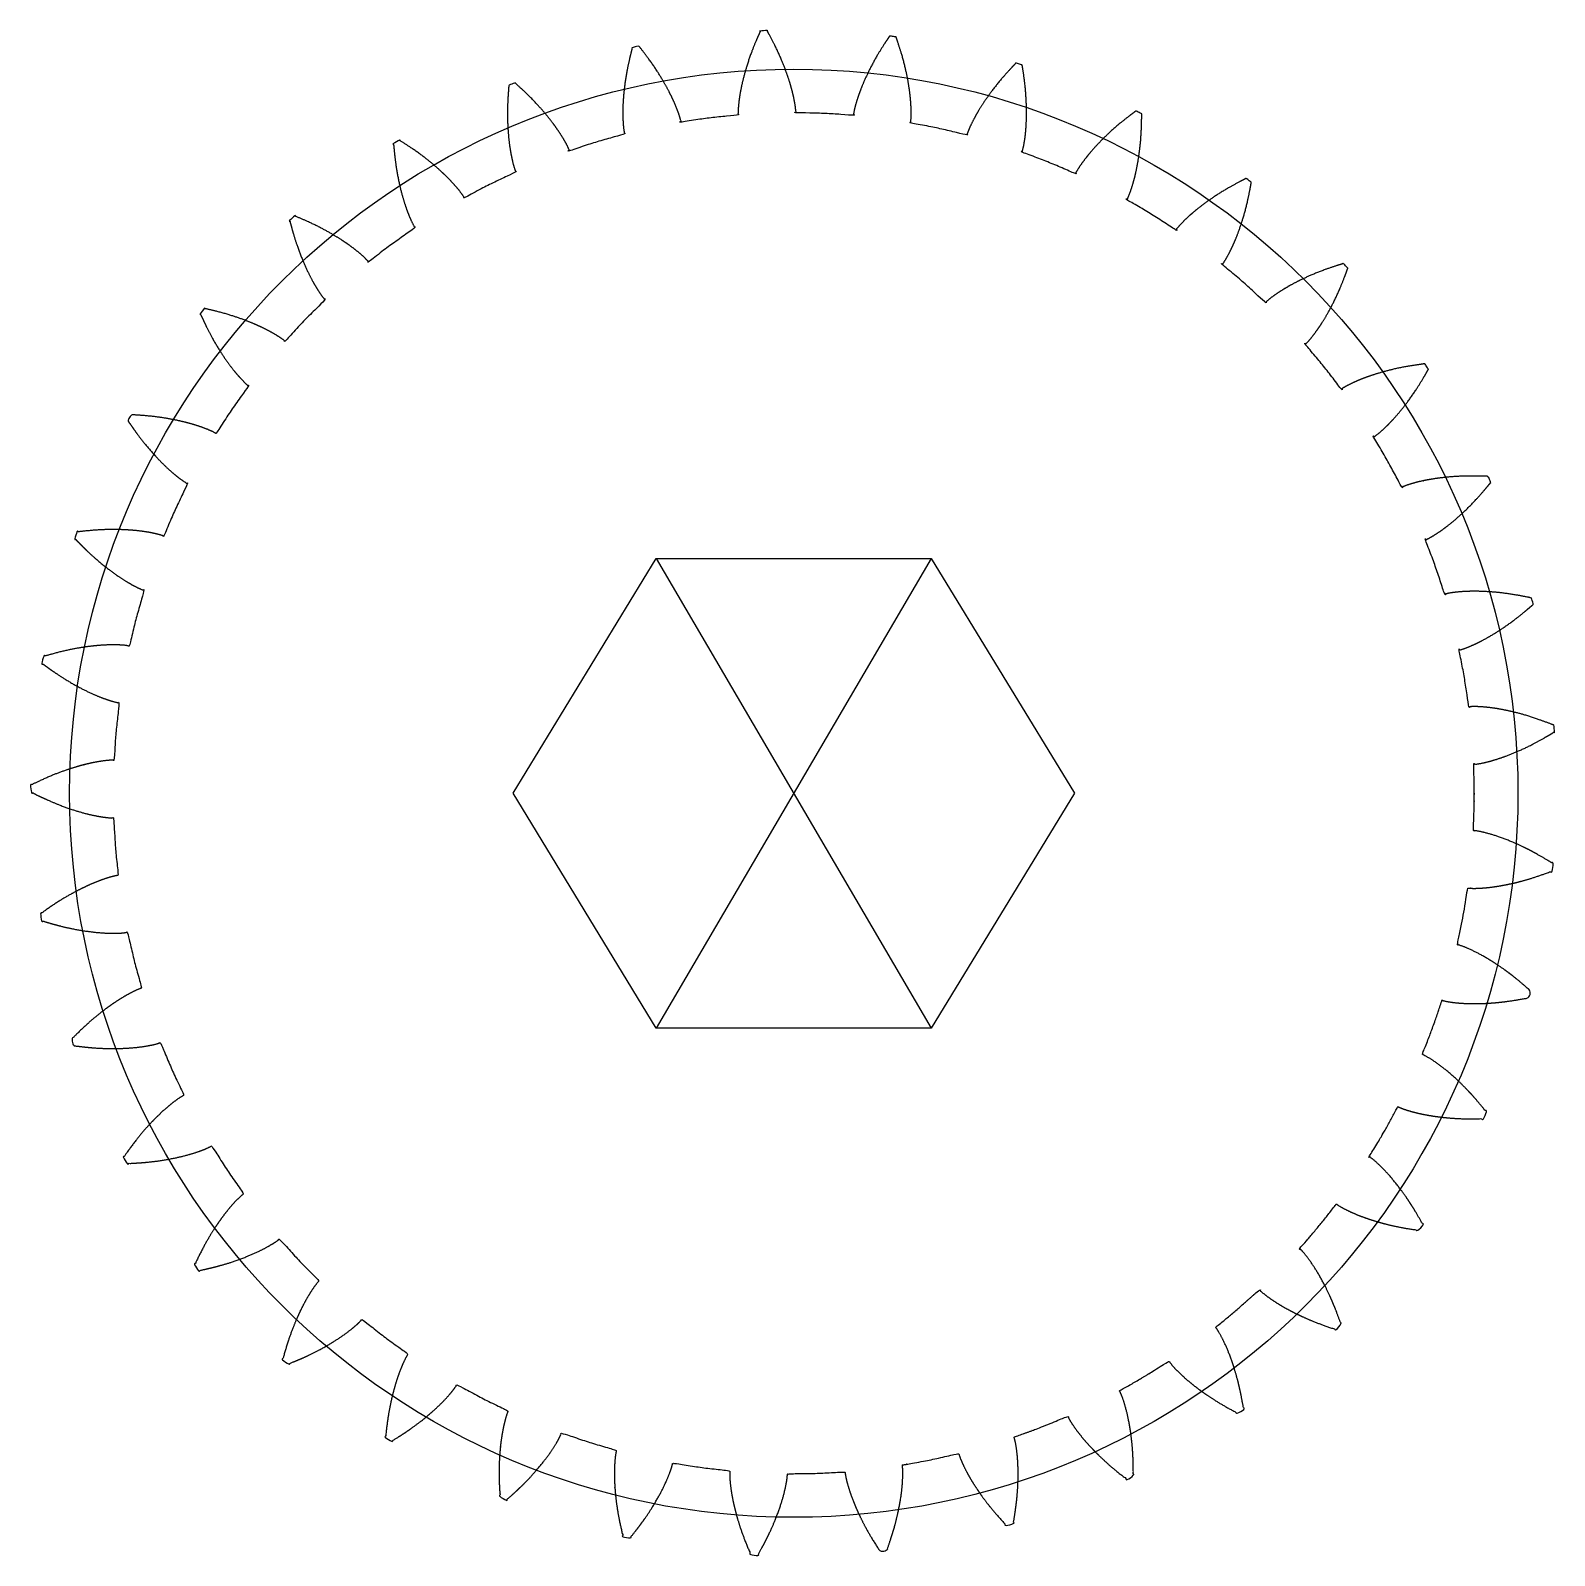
# Model space of a CAD drawing. Header units: millimetres. Extents: x 249 to 486, y 103 to 253.
# Drawn here: x 447.2 to 486.13, y 196.03 to 234.99 of the extents above; entities that cross this region are included whole.
import ezdxf

# ---------------------------------------------------------------- set-up
doc = ezdxf.new("R2010")
doc.units = ezdxf.units.MM
doc.header["$MEASUREMENT"] = 0

msp = doc.modelspace()

# ---------------------------------------------------------------- linework, layer by layer
for p, q in [((463.187, 221.503), (470.213, 209.503)), ((470.213, 221.503), (463.187, 209.503))]:
    msp.add_line(p, q)
msp.add_lwpolyline([(470.213, 209.503), (463.187, 209.503), (459.531, 215.503), (463.187, 221.503), (470.213, 221.503), (473.869, 215.503), (470.213, 209.503)])
msp.add_circle((466.7, 215.503), 18.5)
msp.add_rational_spline([(475.84, 230.29), (476.049, 230.161), (476.256, 230.027), (476.459, 229.889), (476.473, 229.907), (476.526, 229.977), (476.661, 230.123), (476.903, 230.349), (477.269, 230.634), (477.729, 230.936), (478.079, 231.12), (478.255, 231.211), (478.277, 231.194), (478.3, 231.177), (478.322, 231.161), (478.344, 231.144), (478.367, 231.127), (478.389, 231.111), (478.354, 230.917), (478.279, 230.528), (478.122, 230), (477.956, 229.568), (477.809, 229.271), (477.709, 229.099), (477.657, 229.027), (477.644, 229.01), (477.835, 228.855), (478.023, 228.696), (478.208, 228.533), (478.388, 228.374), (478.569, 228.207), (478.746, 228.037), (478.762, 228.052), (478.826, 228.112), (478.984, 228.233), (479.261, 228.415), (479.67, 228.634), (480.174, 228.855), (480.55, 228.977), (480.738, 229.037), (480.758, 229.017), (480.777, 228.996), (480.796, 228.976), (480.816, 228.956), (480.835, 228.936), (480.854, 228.915), (480.787, 228.73), (480.647, 228.36), (480.404, 227.866), (480.167, 227.468), (479.972, 227.2), (479.845, 227.047), (479.781, 226.986), (479.766, 226.97), (479.928, 226.785), (480.086, 226.597), (480.237, 226.41), (480.391, 226.218), (480.541, 226.024), (480.687, 225.826), (480.706, 225.838), (480.779, 225.887), (480.956, 225.979), (481.259, 226.112), (481.699, 226.259), (482.233, 226.391), (482.625, 226.448), (482.82, 226.475), (482.836, 226.452), (482.851, 226.429), (482.867, 226.406), (482.883, 226.382), (482.898, 226.359), (482.914, 226.336), (482.816, 226.165), (482.616, 225.824), (482.293, 225.378), (481.992, 225.025), (481.755, 224.793), (481.603, 224.665), (481.531, 224.615), (481.513, 224.602), (481.641, 224.393), (481.766, 224.18), (481.885, 223.965), (482.002, 223.756), (482.118, 223.538), (482.228, 223.319), (482.248, 223.328), (482.329, 223.363), (482.518, 223.425), (482.84, 223.504), (483.298, 223.575), (483.847, 223.615), (484.243, 223.606), (484.44, 223.599), (484.451, 223.574), (484.463, 223.548), (484.474, 223.523), (484.486, 223.497), (484.497, 223.472), (484.509, 223.446), (484.383, 223.294), (484.129, 222.992), (483.735, 222.606), (483.379, 222.309), (483.106, 222.121), (482.935, 222.02), (482.855, 221.983), (482.835, 221.974), (482.927, 221.745), (483.013, 221.515), (483.095, 221.283), (483.175, 221.057), (483.252, 220.823), (483.324, 220.588), (483.345, 220.593), (483.431, 220.615), (483.628, 220.643), (483.958, 220.667), (484.422, 220.66), (484.97, 220.607), (485.358, 220.531), (485.551, 220.491), (485.558, 220.464), (485.565, 220.437), (485.572, 220.41), (485.579, 220.383), (485.586, 220.356), (485.593, 220.329), (485.444, 220.2), (485.142, 219.945), (484.689, 219.631), (484.288, 219.399), (483.988, 219.259), (483.802, 219.188), (483.717, 219.165), (483.695, 219.16), (483.747, 218.919), (483.794, 218.677), (483.835, 218.435), (483.876, 218.198), (483.912, 217.955), (483.943, 217.711), (483.965, 217.713), (484.053, 217.719), (484.252, 217.714), (484.582, 217.683), (485.038, 217.597), (485.569, 217.452), (485.939, 217.312), (486.122, 217.24), (486.125, 217.212), (486.127, 217.184), (486.13, 217.157), (486.132, 217.129), (486.134, 217.101), (486.137, 217.073), (485.968, 216.971), (485.627, 216.771), (485.128, 216.538), (484.693, 216.377), (484.374, 216.29), (484.179, 216.251), (484.091, 216.243), (484.069, 216.241), (484.079, 215.995), (484.084, 215.749), (484.084, 215.503), (484.084, 215.431), (484.083, 215.359), (484.083, 215.287), (484.08, 215.041), (484.072, 214.795), (484.058, 214.55), (484.08, 214.547), (484.168, 214.538), (484.363, 214.497), (484.681, 214.406), (485.114, 214.239), (485.61, 214.001), (485.948, 213.796), (486.116, 213.692), (486.113, 213.664), (486.111, 213.636), (486.108, 213.608), (486.105, 213.581), (486.102, 213.553), (486.099, 213.525), (485.915, 213.456), (485.544, 213.32), (485.01, 213.182), (484.554, 213.102), (484.224, 213.074), (484.025, 213.071), (483.937, 213.079), (483.915, 213.081), (483.881, 212.838), (483.841, 212.595), (483.797, 212.353), (483.753, 212.117), (483.704, 211.876), (483.649, 211.636), (483.67, 211.63), (483.755, 211.606), (483.94, 211.533), (484.238, 211.389), (484.637, 211.152), (485.086, 210.833), (485.385, 210.574), (485.532, 210.443), (485.525, 210.416), (485.518, 210.389), (485.51, 210.362), (485.503, 210.335), (485.495, 210.308), (485.488, 210.281), (485.295, 210.244), (484.905, 210.173), (484.357, 210.127), (483.893, 210.125), (483.563, 210.153), (483.367, 210.184), (483.281, 210.207), (483.26, 210.212), (483.185, 209.978), (483.105, 209.745), (483.02, 209.514), (482.938, 209.289), (482.848, 209.06), (482.754, 208.833), (482.774, 208.823), (482.853, 208.785), (483.023, 208.682), (483.293, 208.49), (483.646, 208.189), (484.035, 207.799), (484.286, 207.493), (484.409, 207.339), (484.397, 207.314), (484.386, 207.289), (484.374, 207.263), (484.362, 207.238), (484.35, 207.213), (484.338, 207.187), (484.141, 207.183), (483.746, 207.179), (483.197, 207.226), (482.74, 207.302), (482.419, 207.386), (482.231, 207.449), (482.15, 207.486), (482.13, 207.495), (482.017, 207.277), (481.899, 207.061), (481.777, 206.847), (481.657, 206.639), (481.53, 206.428), (481.399, 206.22), (481.417, 206.208), (481.489, 206.157), (481.639, 206.026), (481.873, 205.792), (482.17, 205.435), (482.487, 204.985), (482.683, 204.642), (482.779, 204.47), (482.763, 204.446), (482.747, 204.423), (482.731, 204.4), (482.715, 204.377), (482.699, 204.354), (482.683, 204.332), (482.488, 204.361), (482.098, 204.423), (481.565, 204.562), (481.127, 204.714), (480.825, 204.851), (480.65, 204.945), (480.577, 204.995), (480.559, 205.007), (480.41, 204.811), (480.258, 204.618), (480.101, 204.429), (479.948, 204.243), (479.787, 204.057), (479.623, 203.874), (479.638, 203.859), (479.701, 203.796), (479.827, 203.642), (480.018, 203.372), (480.25, 202.97), (480.487, 202.473), (480.622, 202.102), (480.687, 201.916), (480.668, 201.896), (480.648, 201.876), (480.629, 201.856), (480.609, 201.836), (480.59, 201.816), (480.57, 201.796), (480.383, 201.858), (480.008, 201.985), (479.507, 202.212), (479.1, 202.436), (478.826, 202.621), (478.67, 202.744), (478.606, 202.805), (478.59, 202.82), (478.411, 202.652), (478.228, 202.488), (478.046, 202.331), (477.859, 202.17), (477.67, 202.014), (477.476, 201.861), (477.489, 201.843), (477.54, 201.771), (477.638, 201.598), (477.781, 201.299), (477.942, 200.865), (478.092, 200.335), (478.162, 199.945), (478.196, 199.751), (478.173, 199.735), (478.15, 199.718), (478.128, 199.702), (478.105, 199.686), (478.082, 199.669), (478.06, 199.653), (477.886, 199.745), (477.538, 199.934), (477.081, 200.242), (476.719, 200.531), (476.48, 200.76), (476.346, 200.908), (476.294, 200.979), (476.281, 200.997), (476.075, 200.861), (475.867, 200.73), (475.662, 200.606), (475.451, 200.479), (475.237, 200.357), (475.021, 200.239), (475.031, 200.219), (475.069, 200.14), (475.137, 199.953), (475.227, 199.634), (475.312, 199.178), (475.371, 198.631), (475.374, 198.235), (475.374, 198.038), (475.349, 198.026), (475.324, 198.013), (475.299, 198.001), (475.274, 197.989), (475.249, 197.976), (475.224, 197.964), (475.068, 198.084), (474.757, 198.329), (474.359, 198.71), (474.05, 199.056), (473.853, 199.322), (473.746, 199.49), (473.707, 199.569), (473.697, 199.588), (473.472, 199.489), (473.244, 199.395), (473.021, 199.308), (472.792, 199.219), (472.561, 199.134), (472.328, 199.054), (472.334, 199.033), (472.358, 198.948), (472.393, 198.752), (472.428, 198.423), (472.436, 197.959), (472.401, 197.41), (472.338, 197.019), (472.304, 196.825), (472.278, 196.817), (472.251, 196.809), (472.224, 196.801), (472.197, 196.793), (472.17, 196.785), (472.143, 196.778), (472.01, 196.923), (471.745, 197.216), (471.417, 197.659), (471.171, 198.052), (471.022, 198.347), (470.945, 198.531), (470.919, 198.615), (470.913, 198.636), (470.674, 198.577), (470.434, 198.522), (470.199, 198.474), (469.958, 198.424), (469.716, 198.38), (469.473, 198.341), (469.475, 198.319), (469.485, 198.231), (469.486, 198.032), (469.466, 197.702), (469.395, 197.243), (469.268, 196.708), (469.139, 196.333), (469.074, 196.148), (469.046, 196.144), (469.018, 196.141), (468.991, 196.138), (468.963, 196.134), (468.935, 196.131), (468.907, 196.128), (468.8, 196.293), (468.588, 196.627), (468.34, 197.119), (468.164, 197.548), (468.066, 197.864), (468.021, 198.058), (468.01, 198.146), (468.008, 198.167), (467.762, 198.149), (467.517, 198.136), (467.277, 198.128), (467.031, 198.12), (466.785, 198.117), (466.539, 198.119), (466.537, 198.097), (466.532, 198.009), (466.5, 197.812), (466.424, 197.49), (466.276, 197.05), (466.061, 196.544), (465.871, 196.197), (465.776, 196.024), (465.748, 196.026), (465.72, 196.027), (465.692, 196.029), (465.664, 196.03), (465.636, 196.032), (465.608, 196.033), (465.53, 196.214), (465.378, 196.579), (465.216, 197.105), (465.115, 197.558), (465.072, 197.886), (465.06, 198.085), (465.064, 198.173), (465.065, 198.195), (464.82, 198.218), (464.576, 198.247), (464.338, 198.279), (464.094, 198.313), (463.851, 198.351), (463.609, 198.395), (463.604, 198.374), (463.584, 198.288), (463.519, 198.1), (463.39, 197.795), (463.17, 197.386), (462.872, 196.923), (462.627, 196.613), (462.504, 196.459), (462.476, 196.465), (462.449, 196.472), (462.422, 196.478), (462.394, 196.484), (462.367, 196.49), (462.34, 196.496), (462.294, 196.688), (462.205, 197.073), (462.134, 197.619), (462.111, 198.083), (462.124, 198.413), (462.146, 198.611), (462.165, 198.697), (462.169, 198.719), (461.932, 198.783), (461.696, 198.852), (461.467, 198.925), (461.232, 198.999), (460.999, 199.078), (460.768, 199.162), (460.759, 199.141), (460.725, 199.06), (460.63, 198.885), (460.45, 198.607), (460.165, 198.241), (459.794, 197.835), (459.499, 197.57), (459.352, 197.44), (459.326, 197.451), (459.3, 197.461), (459.274, 197.472), (459.248, 197.482), (459.222, 197.493), (459.197, 197.504), (459.184, 197.701), (459.161, 198.095), (459.183, 198.646), (459.238, 199.106), (459.307, 199.43), (459.362, 199.621), (459.395, 199.703), (459.404, 199.723), (459.18, 199.827), (458.959, 199.935), (458.746, 200.045), (458.527, 200.157), (458.311, 200.274), (458.097, 200.396), (458.085, 200.378), (458.037, 200.303), (457.914, 200.147), (457.69, 199.903), (457.348, 199.591), (456.913, 199.253), (456.578, 199.042), (456.411, 198.938), (456.387, 198.953), (456.363, 198.968), (456.339, 198.983), (456.316, 198.997), (456.292, 199.012), (456.268, 199.027), (456.289, 199.223), (456.333, 199.616), (456.448, 200.155), (456.58, 200.599), (456.702, 200.907), (456.789, 201.086), (456.835, 201.161), (456.847, 201.18), (456.644, 201.32), (456.444, 201.463), (456.253, 201.608), (456.056, 201.756), (455.862, 201.908), (455.672, 202.064), (455.657, 202.047), (455.598, 201.982), (455.45, 201.849), (455.188, 201.646), (454.798, 201.396), (454.312, 201.136), (453.947, 200.985), (453.764, 200.911), (453.743, 200.929), (453.722, 200.948), (453.702, 200.967), (453.681, 200.985), (453.66, 201.004), (453.639, 201.023), (453.692, 201.212), (453.802, 201.592), (454.006, 202.104), (454.211, 202.52), (454.384, 202.802), (454.499, 202.964), (454.558, 203.031), (454.572, 203.047), (454.396, 203.219), (454.223, 203.394), (454.059, 203.569), (453.89, 203.748), (453.725, 203.93), (453.564, 204.116), (453.546, 204.102), (453.477, 204.048), (453.308, 203.942), (453.016, 203.786), (452.589, 203.605), (452.067, 203.432), (451.681, 203.344), (451.489, 203.302), (451.471, 203.323), (451.454, 203.345), (451.436, 203.367), (451.419, 203.389), (451.401, 203.411), (451.384, 203.433), (451.468, 203.611), (451.641, 203.967), (451.928, 204.437), (452.201, 204.812), (452.418, 205.062), (452.56, 205.202), (452.628, 205.257), (452.645, 205.271), (452.501, 205.47), (452.36, 205.672), (452.227, 205.872), (452.091, 206.077), (451.959, 206.284), (451.831, 206.495), (451.812, 206.484), (451.734, 206.442), (451.55, 206.366), (451.236, 206.262), (450.785, 206.156), (450.24, 206.073), (449.845, 206.051), (449.649, 206.042), (449.635, 206.066), (449.622, 206.091), (449.608, 206.115), (449.595, 206.14), (449.581, 206.165), (449.568, 206.189), (449.681, 206.35), (449.911, 206.672), (450.273, 207.087), (450.605, 207.411), (450.862, 207.62), (451.025, 207.734), (451.102, 207.777), (451.121, 207.788), (451.012, 208.009), (450.907, 208.231), (450.81, 208.451), (450.71, 208.676), (450.615, 208.903), (450.525, 209.132), (450.504, 209.125), (450.421, 209.096), (450.227, 209.053), (449.899, 209.003), (449.436, 208.974), (448.886, 208.984), (448.493, 209.029), (448.297, 209.053), (448.288, 209.08), (448.279, 209.106), (448.27, 209.133), (448.261, 209.159), (448.251, 209.186), (448.242, 209.212), (448.381, 209.352), (448.662, 209.63), (449.089, 209.978), (449.471, 210.241), (449.759, 210.404), (449.939, 210.489), (450.022, 210.519), (450.043, 210.526), (449.973, 210.762), (449.907, 210.999), (449.848, 211.232), (449.788, 211.47), (449.733, 211.71), (449.682, 211.951), (449.661, 211.948), (449.573, 211.934), (449.375, 211.923), (449.044, 211.929), (448.583, 211.979), (448.041, 212.082), (447.662, 212.193), (447.473, 212.25), (447.469, 212.277), (447.464, 212.305), (447.459, 212.332), (447.455, 212.36), (447.45, 212.388), (447.446, 212.415), (447.606, 212.53), (447.93, 212.757), (448.41, 213.027), (448.831, 213.223), (449.142, 213.334), (449.334, 213.388), (449.421, 213.403), (449.442, 213.407), (449.413, 213.651), (449.388, 213.896), (449.369, 214.135), (449.35, 214.381), (449.336, 214.626), (449.327, 214.872), (449.305, 214.872), (449.217, 214.874), (449.019, 214.897), (448.694, 214.958), (448.248, 215.085), (447.732, 215.278), (447.376, 215.451), (447.2, 215.539), (447.2, 215.567), (447.2, 215.595), (447.2, 215.623), (447.201, 215.651), (447.201, 215.679), (447.201, 215.707), (447.378, 215.793), (447.736, 215.962), (448.254, 216.148), (448.702, 216.269), (449.028, 216.327), (449.226, 216.347), (449.314, 216.348), (449.336, 216.348), (449.348, 216.593), (449.365, 216.839), (449.387, 217.078), (449.409, 217.323), (449.437, 217.567), (449.47, 217.811), (449.448, 217.815), (449.361, 217.831), (449.17, 217.888), (448.86, 218.003), (448.442, 218.203), (447.966, 218.48), (447.644, 218.711), (447.486, 218.827), (447.49, 218.855), (447.495, 218.883), (447.5, 218.91), (447.505, 218.938), (447.51, 218.965), (447.515, 218.993), (447.704, 219.047), (448.085, 219.154), (448.627, 219.25), (449.089, 219.294), (449.42, 219.296), (449.619, 219.283), (449.706, 219.268), (449.727, 219.264), (449.781, 219.504), (449.839, 219.743), (449.901, 219.975), (449.964, 220.213), (450.033, 220.449), (450.106, 220.684), (450.085, 220.692), (450.002, 220.722), (449.824, 220.81), (449.537, 220.976), (449.159, 221.244), (448.736, 221.597), (448.459, 221.879), (448.322, 222.021), (448.331, 222.047), (448.34, 222.073), (448.35, 222.1), (448.359, 222.126), (448.369, 222.152), (448.378, 222.179), (448.574, 222.2), (448.968, 222.241), (449.518, 222.244), (449.981, 222.21), (450.307, 222.156), (450.501, 222.109), (450.584, 222.08), (450.605, 222.073), (450.698, 222.301), (450.796, 222.526), (450.896, 222.745), (450.998, 222.968), (451.106, 223.19), (451.218, 223.409), (451.198, 223.42), (451.122, 223.464), (450.961, 223.58), (450.706, 223.792), (450.379, 224.121), (450.022, 224.54), (449.795, 224.864), (449.684, 225.027), (449.698, 225.051), (449.712, 225.076), (449.725, 225.1), (449.739, 225.124), (449.753, 225.149), (449.767, 225.173), (449.964, 225.162), (450.358, 225.135), (450.901, 225.045), (451.352, 224.933), (451.664, 224.825), (451.847, 224.747), (451.925, 224.704), (451.944, 224.693), (452.074, 224.902), (452.208, 225.108), (452.344, 225.306), (452.483, 225.51), (452.626, 225.71), (452.773, 225.907), (452.756, 225.921), (452.688, 225.977), (452.549, 226.119), (452.334, 226.371), (452.066, 226.75), (451.785, 227.223), (451.617, 227.581), (451.534, 227.76), (451.552, 227.782), (451.57, 227.804), (451.587, 227.826), (451.605, 227.847), (451.623, 227.869), (451.64, 227.89), (451.832, 227.846), (452.217, 227.753), (452.737, 227.573), (453.162, 227.387), (453.452, 227.227), (453.619, 227.119), (453.688, 227.064), (453.705, 227.05), (453.869, 227.234), (454.036, 227.415), (454.203, 227.587), (454.374, 227.764), (454.549, 227.937), (454.727, 228.107), (454.713, 228.124), (454.655, 228.19), (454.542, 228.354), (454.373, 228.639), (454.173, 229.057), (453.975, 229.571), (453.87, 229.952), (453.819, 230.143), (453.84, 230.161), (453.861, 230.18), (453.882, 230.198), (453.903, 230.216), (453.924, 230.235), (453.946, 230.253), (454.127, 230.177), (454.491, 230.021), (454.973, 229.755), (455.36, 229.5), (455.62, 229.294), (455.766, 229.159), (455.825, 229.093), (455.839, 229.077), (456.031, 229.23), (456.227, 229.38), (456.42, 229.522), (456.619, 229.667), (456.82, 229.809), (457.025, 229.946), (457.013, 229.964), (456.968, 230.04), (456.884, 230.22), (456.765, 230.529), (456.638, 230.976), (456.53, 231.516), (456.491, 231.909), (456.473, 232.105), (456.497, 232.12), (456.52, 232.135), (456.544, 232.149), (456.568, 232.164), (456.592, 232.178), (456.616, 232.193), (456.782, 232.087), (457.114, 231.872), (457.545, 231.529), (457.884, 231.212), (458.104, 230.965), (458.226, 230.808), (458.273, 230.733), (458.284, 230.714), (458.499, 230.833), (458.717, 230.948), (458.932, 231.055), (459.152, 231.165), (459.375, 231.27), (459.599, 231.371), (459.591, 231.391), (459.559, 231.473), (459.507, 231.665), (459.442, 231.99), (459.392, 232.451), (459.377, 233.002), (459.404, 233.396), (459.42, 233.592), (459.446, 233.603), (459.472, 233.613), (459.498, 233.624), (459.524, 233.634), (459.55, 233.644), (459.576, 233.654), (459.722, 233.522), (460.012, 233.254), (460.379, 232.843), (460.66, 232.474), (460.835, 232.193), (460.929, 232.018), (460.962, 231.936), (460.97, 231.916), (461.203, 231.997), (461.437, 232.073), (461.666, 232.142), (461.902, 232.213), (462.139, 232.28), (462.377, 232.341), (462.373, 232.362), (462.355, 232.449), (462.336, 232.647), (462.326, 232.978), (462.355, 233.441), (462.433, 233.986), (462.527, 234.37), (462.575, 234.561), (462.602, 234.567), (462.63, 234.573), (462.657, 234.579), (462.684, 234.585), (462.712, 234.59), (462.739, 234.596), (462.861, 234.441), (463.102, 234.128), (463.395, 233.661), (463.609, 233.25), (463.735, 232.943), (463.797, 232.755), (463.816, 232.668), (463.821, 232.647), (464.063, 232.688), (464.307, 232.723), (464.545, 232.753), (464.789, 232.783), (465.034, 232.809), (465.279, 232.829), (465.278, 232.851), (465.276, 232.939), (465.29, 233.137), (465.337, 233.465), (465.443, 233.917), (465.612, 234.441), (465.769, 234.804), (465.849, 234.984), (465.876, 234.985), (465.904, 234.986), (465.932, 234.987), (465.96, 234.989), (465.988, 234.99), (466.016, 234.991), (466.11, 234.817), (466.295, 234.468), (466.505, 233.958), (466.646, 233.517), (466.719, 233.194), (466.748, 232.997), (466.752, 232.909), (466.754, 232.887), (467, 232.886), (467.246, 232.88), (467.485, 232.869), (467.731, 232.858), (467.977, 232.842), (468.222, 232.82), (468.225, 232.842), (468.237, 232.929), (468.284, 233.123), (468.386, 233.438), (468.567, 233.865), (468.821, 234.353), (469.037, 234.684), (469.146, 234.848), (469.174, 234.845), (469.202, 234.841), (469.23, 234.838), (469.257, 234.834), (469.285, 234.83), (469.313, 234.827), (469.376, 234.64), (469.5, 234.264), (469.62, 233.727), (469.685, 233.268), (469.702, 232.937), (469.698, 232.738), (469.687, 232.651), (469.685, 232.629), (469.927, 232.586), (470.169, 232.539), (470.409, 232.487), (470.644, 232.435), (470.883, 232.378), (471.121, 232.315), (471.127, 232.336), (471.154, 232.421), (471.233, 232.603), (471.386, 232.897), (471.637, 233.287), (471.97, 233.725), (472.239, 234.015), (472.374, 234.159), (472.401, 234.151), (472.428, 234.142), (472.455, 234.134), (472.481, 234.126), (472.508, 234.117), (472.535, 234.109), (472.566, 233.915), (472.624, 233.523), (472.652, 232.973), (472.639, 232.51), (472.6, 232.181), (472.562, 231.986), (472.537, 231.901), (472.531, 231.88), (472.762, 231.797), (472.992, 231.71), (473.215, 231.62), (473.443, 231.528), (473.669, 231.431), (473.893, 231.329), (473.903, 231.349), (473.944, 231.427), (474.053, 231.593), (474.253, 231.857), (474.566, 232.199), (474.968, 232.575), (475.282, 232.816), (475.44, 232.934), (475.465, 232.922), (475.49, 232.909), (475.515, 232.897), (475.54, 232.884), (475.564, 232.871), (475.589, 232.858), (475.587, 232.661), (475.578, 232.266), (475.513, 231.719), (475.422, 231.264), (475.328, 230.947), (475.258, 230.761), (475.219, 230.682), (475.209, 230.662), (475.424, 230.542), (475.636, 230.417), (475.84, 230.29)], [1, 0.999849815278, 0.999849815278, 1, 1, 1, 1, 1, 1, 1, 1, 1, 0.999998455877, 0.999998455877, 1, 0.999998455877, 0.999998455877, 1, 1, 1, 1, 1, 1, 1, 1, 1, 0.999849815278, 0.999849815278, 1, 0.999849815278, 0.999849815278, 1, 1, 1, 1, 1, 1, 1, 1, 1, 0.999998455877, 0.999998455877, 1, 0.999998455877, 0.999998455877, 1, 1, 1, 1, 1, 1, 1, 1, 1, 0.999849815278, 0.999849815278, 1, 0.999849815278, 0.999849815278, 1, 1, 1, 1, 1, 1, 1, 1, 1, 0.999998455877, 0.999998455877, 1, 0.999998455877, 0.999998455877, 1, 1, 1, 1, 1, 1, 1, 1, 1, 0.999849815278, 0.999849815278, 1, 0.999849815278, 0.999849815278, 1, 1, 1, 1, 1, 1, 1, 1, 1, 0.999998455877, 0.999998455877, 1, 0.999998455877, 0.999998455877, 1, 1, 1, 1, 1, 1, 1, 1, 1, 0.999849815278, 0.999849815278, 1, 0.999849815278, 0.999849815278, 1, 1, 1, 1, 1, 1, 1, 1, 1, 0.999998455877, 0.999998455877, 1, 0.999998455877, 0.999998455877, 1, 1, 1, 1, 1, 1, 1, 1, 1, 0.999849815278, 0.999849815278, 1, 0.999849815278, 0.999849815278, 1, 1, 1, 1, 1, 1, 1, 1, 1, 0.999998455877, 0.999998455877, 1, 0.999998455877, 0.999998455877, 1, 1, 1, 1, 1, 1, 1, 1, 1, 0.999849815278, 0.999849815278, 1, 1, 1, 1, 0.999849815278, 0.999849815278, 1, 1, 1, 1, 1, 1, 1, 1, 1, 0.999998455877, 0.999998455877, 1, 0.999998455877, 0.999998455877, 1, 1, 1, 1, 1, 1, 1, 1, 1, 0.999849815278, 0.999849815278, 1, 0.999849815278, 0.999849815278, 1, 1, 1, 1, 1, 1, 1, 1, 1, 0.999998455877, 0.999998455877, 1, 0.999998455877, 0.999998455877, 1, 1, 1, 1, 1, 1, 1, 1, 1, 0.999849815278, 0.999849815278, 1, 0.999849815278, 0.999849815278, 1, 1, 1, 1, 1, 1, 1, 1, 1, 0.999998455877, 0.999998455877, 1, 0.999998455877, 0.999998455877, 1, 1, 1, 1, 1, 1, 1, 1, 1, 0.999849815278, 0.999849815278, 1, 0.999849815278, 0.999849815278, 1, 1, 1, 1, 1, 1, 1, 1, 1, 0.999998455877, 0.999998455877, 1, 0.999998455877, 0.999998455877, 1, 1, 1, 1, 1, 1, 1, 1, 1, 0.999849815278, 0.999849815278, 1, 0.999849815278, 0.999849815278, 1, 1, 1, 1, 1, 1, 1, 1, 1, 0.999998455877, 0.999998455877, 1, 0.999998455877, 0.999998455877, 1, 1, 1, 1, 1, 1, 1, 1, 1, 0.999849815278, 0.999849815278, 1, 0.999849815278, 0.999849815278, 1, 1, 1, 1, 1, 1, 1, 1, 1, 0.999998455877, 0.999998455877, 1, 0.999998455877, 0.999998455877, 1, 1, 1, 1, 1, 1, 1, 1, 1, 0.999849815278, 0.999849815278, 1, 0.999849815278, 0.999849815278, 1, 1, 1, 1, 1, 1, 1, 1, 1, 0.999998455877, 0.999998455877, 1, 0.999998455877, 0.999998455877, 1, 1, 1, 1, 1, 1, 1, 1, 1, 0.999849815278, 0.999849815278, 1, 0.999849815278, 0.999849815278, 1, 1, 1, 1, 1, 1, 1, 1, 1, 0.999998455877, 0.999998455877, 1, 0.999998455877, 0.999998455877, 1, 1, 1, 1, 1, 1, 1, 1, 1, 0.999849815278, 0.999849815278, 1, 0.999849815278, 0.999849815278, 1, 1, 1, 1, 1, 1, 1, 1, 1, 0.999998455877, 0.999998455877, 1, 0.999998455877, 0.999998455877, 1, 1, 1, 1, 1, 1, 1, 1, 1, 0.999849815278, 0.999849815278, 1, 0.999849815278, 0.999849815278, 1, 1, 1, 1, 1, 1, 1, 1, 1, 0.999998455877, 0.999998455877, 1, 0.999998455877, 0.999998455877, 1, 1, 1, 1, 1, 1, 1, 1, 1, 0.999849815278, 0.999849815278, 1, 0.999849815278, 0.999849815278, 1, 1, 1, 1, 1, 1, 1, 1, 1, 0.999998455877, 0.999998455877, 1, 0.999998455877, 0.999998455877, 1, 1, 1, 1, 1, 1, 1, 1, 1, 0.999849815278, 0.999849815278, 1, 0.999849815278, 0.999849815278, 1, 1, 1, 1, 1, 1, 1, 1, 1, 0.999998455877, 0.999998455877, 1, 0.999998455877, 0.999998455877, 1, 1, 1, 1, 1, 1, 1, 1, 1, 0.999849815278, 0.999849815278, 1, 0.999849815278, 0.999849815278, 1, 1, 1, 1, 1, 1, 1, 1, 1, 0.999998455877, 0.999998455877, 1, 0.999998455877, 0.999998455877, 1, 1, 1, 1, 1, 1, 1, 1, 1, 0.999849815278, 0.999849815278, 1, 0.999849815278, 0.999849815278, 1, 1, 1, 1, 1, 1, 1, 1, 1, 0.999998455877, 0.999998455877, 1, 0.999998455877, 0.999998455877, 1, 1, 1, 1, 1, 1, 1, 1, 1, 0.999849815278, 0.999849815278, 1, 0.999849815278, 0.999849815278, 1, 1, 1, 1, 1, 1, 1, 1, 1, 0.999998455877, 0.999998455877, 1, 0.999998455877, 0.999998455877, 1, 1, 1, 1, 1, 1, 1, 1, 1, 0.999849815278, 0.999849815278, 1, 0.999849815278, 0.999849815278, 1, 1, 1, 1, 1, 1, 1, 1, 1, 0.999998455877, 0.999998455877, 1, 0.999998455877, 0.999998455877, 1, 1, 1, 1, 1, 1, 1, 1, 1, 0.999849815278, 0.999849815278, 1, 0.999849815278, 0.999849815278, 1, 1, 1, 1, 1, 1, 1, 1, 1, 0.999998455877, 0.999998455877, 1, 0.999998455877, 0.999998455877, 1, 1, 1, 1, 1, 1, 1, 1, 1, 0.999849815278, 0.999849815278, 1, 0.999849815278, 0.999849815278, 1, 1, 1, 1, 1, 1, 1, 1, 1, 0.999998455877, 0.999998455877, 1, 0.999998455877, 0.999998455877, 1, 1, 1, 1, 1, 1, 1, 1, 1, 0.999849815278, 0.999849815278, 1, 0.999849815278, 0.999849815278, 1, 1, 1, 1, 1, 1, 1, 1, 1, 0.999998455877, 0.999998455877, 1, 0.999998455877, 0.999998455877, 1, 1, 1, 1, 1, 1, 1, 1, 1, 0.999849815278, 0.999849815278, 1, 0.999849815278, 0.999849815278, 1, 1, 1, 1, 1, 1, 1, 1, 1, 0.999998455877, 0.999998455877, 1, 0.999998455877, 0.999998455877, 1, 1, 1, 1, 1, 1, 1, 1, 1, 0.999849815278, 0.999849815278, 1, 0.999849815278, 0.999849815278, 1, 1, 1, 1, 1, 1, 1, 1, 1, 0.999998455877, 0.999998455877, 1, 0.999998455877, 0.999998455877, 1, 1, 1, 1, 1, 1, 1, 1, 1, 0.999849815278, 0.999849815278, 1, 0.999849815278, 0.999849815278, 1, 1, 1, 1, 1, 1, 1, 1, 1, 0.999998455877, 0.999998455877, 1, 0.999998455877, 0.999998455877, 1, 1, 1, 1, 1, 1, 1, 1, 1, 0.999849815278, 0.999849815278, 1, 0.999849815278, 0.999849815278, 1, 1, 1, 1, 1, 1, 1, 1, 1, 0.999998455877, 0.999998455877, 1, 0.999998455877, 0.999998455877, 1, 1, 1, 1, 1, 1, 1, 1, 1, 0.999849815278, 0.999849815278, 1, 0.999849815278, 0.999849815278, 1, 1, 1, 1, 1, 1, 1, 1, 1, 0.999998455877, 0.999998455877, 1, 0.999998455877, 0.999998455877, 1, 1, 1, 1, 1, 1, 1, 1, 1, 0.999849815278, 0.999849815278, 1, 0.999849815278, 0.999849815278, 1, 1, 1, 1, 1, 1, 1, 1, 1, 0.999998455877, 0.999998455877, 1, 0.999998455877, 0.999998455877, 1, 1, 1, 1, 1, 1, 1, 1, 1, 0.999849815278, 0.999849815278, 1, 0.999849815278, 0.999849815278, 1, 1, 1, 1, 1, 1, 1, 1, 1, 0.999998455877, 0.999998455877, 1, 0.999998455877, 0.999998455877, 1, 1, 1, 1, 1, 1, 1, 1, 1, 0.999849815278, 0.999849815278, 1, 0.999849815278, 0.999849815278, 1, 1, 1, 1, 1, 1, 1, 1, 1, 0.999998455877, 0.999998455877, 1, 0.999998455877, 0.999998455877, 1, 1, 1, 1, 1, 1, 1, 1, 1, 0.999849815278, 0.999849815278, 1, 0.999849815278, 0.999849815278, 1, 1, 1, 1, 1, 1, 1, 1, 1, 0.999998455877, 0.999998455877, 1, 0.999998455877, 0.999998455877, 1, 1, 1, 1, 1, 1, 1, 1, 1, 0.999849815278, 0.999849815278, 1, 0.999849815278, 0.999849815278, 1, 1, 1, 1, 1, 1, 1, 1, 1, 0.999998455877, 0.999998455877, 1, 0.999998455877, 0.999998455877, 1, 1, 1, 1, 1, 1, 1, 1, 1, 0.999849815278, 0.999849815278, 1, 0.999849815278, 0.999849815278, 1, 1, 1, 1, 1, 1, 1, 1, 1, 0.999998455877, 0.999998455877, 1, 0.999998455877, 0.999998455877, 1, 1, 1, 1, 1, 1, 1, 1, 1, 0.999849815278, 0.999849815278, 1, 0.999849815278, 0.999849815278, 1, 1, 1, 1, 1, 1, 1, 1, 1, 0.999998455877, 0.999998455877, 1, 0.999998455877, 0.999998455877, 1, 1, 1, 1, 1, 1, 1, 1, 1, 0.999849815278, 0.999849815278, 1], degree=3, knots=[0, 0, 0, 0, 0.042453, 0.042453, 0.042453, 0.108632, 0.307146, 0.638001, 1.101196, 1.696733, 2.287384, 2.287384, 2.287384, 2.291688, 2.291688, 2.291688, 2.295993, 2.295993, 2.295993, 2.886644, 3.48218, 3.945376, 4.27623, 4.474745, 4.540923, 4.540923, 4.540923, 4.583377, 4.583377, 4.583377, 4.62583, 4.62583, 4.62583, 4.692009, 4.890523, 5.221378, 5.684573, 6.280109, 6.87076, 6.87076, 6.87076, 6.875065, 6.875065, 6.875065, 6.87937, 6.87937, 6.87937, 7.470021, 8.065557, 8.528752, 8.859607, 9.058121, 9.1243, 9.1243, 9.1243, 9.166753, 9.166753, 9.166753, 9.209207, 9.209207, 9.209207, 9.275385, 9.4739, 9.804754, 10.26795, 10.863486, 11.454137, 11.454137, 11.454137, 11.458442, 11.458442, 11.458442, 11.462746, 11.462746, 11.462746, 12.053397, 12.648934, 13.112129, 13.442984, 13.641498, 13.707677, 13.707677, 13.707677, 13.75013, 13.75013, 13.75013, 13.792583, 13.792583, 13.792583, 13.858762, 14.057276, 14.388131, 14.851326, 15.446863, 16.037514, 16.037514, 16.037514, 16.041818, 16.041818, 16.041818, 16.046123, 16.046123, 16.046123, 16.636774, 17.23231, 17.695506, 18.02636, 18.224875, 18.291053, 18.291053, 18.291053, 18.333507, 18.333507, 18.333507, 18.37596, 18.37596, 18.37596, 18.442139, 18.640653, 18.971508, 19.434703, 20.030239, 20.62089, 20.62089, 20.62089, 20.625195, 20.625195, 20.625195, 20.6295, 20.6295, 20.6295, 21.220151, 21.815687, 22.278882, 22.609737, 22.808251, 22.87443, 22.87443, 22.87443, 22.916883, 22.916883, 22.916883, 22.959337, 22.959337, 22.959337, 23.025515, 23.22403, 23.554884, 24.01808, 24.613616, 25.204267, 25.204267, 25.204267, 25.208572, 25.208572, 25.208572, 25.212876, 25.212876, 25.212876, 25.803527, 26.399064, 26.862259, 27.193114, 27.391628, 27.457807, 27.457807, 27.457807, 27.50026, 27.50026, 27.50026, 28.50026, 28.50026, 28.50026, 28.542713, 28.542713, 28.542713, 28.608892, 28.807406, 29.138261, 29.601456, 30.196993, 30.787644, 30.787644, 30.787644, 30.791948, 30.791948, 30.791948, 30.796253, 30.796253, 30.796253, 31.386904, 31.98244, 32.445636, 32.77649, 32.975005, 33.041183, 33.041183, 33.041183, 33.083637, 33.083637, 33.083637, 33.12609, 33.12609, 33.12609, 33.192269, 33.390783, 33.721638, 34.184833, 34.780369, 35.37102, 35.37102, 35.37102, 35.375325, 35.375325, 35.375325, 35.379629, 35.379629, 35.379629, 35.970281, 36.565817, 37.029012, 37.359867, 37.558381, 37.62456, 37.62456, 37.62456, 37.667013, 37.667013, 37.667013, 37.709467, 37.709467, 37.709467, 37.775645, 37.97416, 38.305014, 38.76821, 39.363746, 39.954397, 39.954397, 39.954397, 39.958702, 39.958702, 39.958702, 39.963006, 39.963006, 39.963006, 40.553657, 41.149194, 41.612389, 41.943243, 42.141758, 42.207937, 42.207937, 42.207937, 42.25039, 42.25039, 42.25039, 42.292843, 42.292843, 42.292843, 42.359022, 42.557536, 42.888391, 43.351586, 43.947122, 44.537774, 44.537774, 44.537774, 44.542078, 44.542078, 44.542078, 44.546383, 44.546383, 44.546383, 45.137034, 45.73257, 46.195766, 46.52662, 46.725135, 46.791313, 46.791313, 46.791313, 46.833766, 46.833766, 46.833766, 46.87622, 46.87622, 46.87622, 46.942398, 47.140913, 47.471767, 47.934963, 48.530499, 49.12115, 49.12115, 49.12115, 49.125455, 49.125455, 49.125455, 49.129759, 49.129759, 49.129759, 49.72041, 50.315947, 50.779142, 51.109997, 51.308511, 51.37469, 51.37469, 51.37469, 51.417143, 51.417143, 51.417143, 51.459596, 51.459596, 51.459596, 51.525775, 51.72429, 52.055144, 52.518339, 53.113876, 53.704527, 53.704527, 53.704527, 53.708831, 53.708831, 53.708831, 53.713136, 53.713136, 53.713136, 54.303787, 54.899323, 55.362519, 55.693373, 55.891888, 55.958066, 55.958066, 55.958066, 56.00052, 56.00052, 56.00052, 56.042973, 56.042973, 56.042973, 56.109152, 56.307666, 56.638521, 57.101716, 57.697252, 58.287904, 58.287904, 58.287904, 58.292208, 58.292208, 58.292208, 58.296513, 58.296513, 58.296513, 58.887164, 59.4827, 59.945895, 60.27675, 60.475264, 60.541443, 60.541443, 60.541443, 60.583896, 60.583896, 60.583896, 60.62635, 60.62635, 60.62635, 60.692528, 60.891043, 61.221897, 61.685093, 62.280629, 62.87128, 62.87128, 62.87128, 62.875585, 62.875585, 62.875585, 62.879889, 62.879889, 62.879889, 63.47054, 64.066077, 64.529272, 64.860127, 65.058641, 65.12482, 65.12482, 65.12482, 65.167273, 65.167273, 65.167273, 65.209726, 65.209726, 65.209726, 65.275905, 65.474419, 65.805274, 66.268469, 66.864006, 67.454657, 67.454657, 67.454657, 67.458961, 67.458961, 67.458961, 67.463266, 67.463266, 67.463266, 68.053917, 68.649453, 69.112649, 69.443503, 69.642018, 69.708196, 69.708196, 69.708196, 69.75065, 69.75065, 69.75065, 69.793103, 69.793103, 69.793103, 69.859282, 70.057796, 70.388651, 70.851846, 71.447382, 72.038033, 72.038033, 72.038033, 72.042338, 72.042338, 72.042338, 72.046643, 72.046643, 72.046643, 72.637294, 73.23283, 73.696025, 74.02688, 74.225394, 74.291573, 74.291573, 74.291573, 74.334026, 74.334026, 74.334026, 74.37648, 74.37648, 74.37648, 74.442658, 74.641173, 74.972027, 75.435223, 76.030759, 76.62141, 76.62141, 76.62141, 76.625715, 76.625715, 76.625715, 76.630019, 76.630019, 76.630019, 77.22067, 77.816207, 78.279402, 78.610257, 78.808771, 78.87495, 78.87495, 78.87495, 78.917403, 78.917403, 78.917403, 78.959856, 78.959856, 78.959856, 79.026035, 79.224549, 79.555404, 80.018599, 80.614136, 81.204787, 81.204787, 81.204787, 81.209091, 81.209091, 81.209091, 81.213396, 81.213396, 81.213396, 81.804047, 82.399583, 82.862779, 83.193633, 83.392148, 83.458326, 83.458326, 83.458326, 83.50078, 83.50078, 83.50078, 83.543233, 83.543233, 83.543233, 83.609412, 83.807926, 84.138781, 84.601976, 85.197512, 85.788163, 85.788163, 85.788163, 85.792468, 85.792468, 85.792468, 85.796773, 85.796773, 85.796773, 86.387424, 86.98296, 87.446155, 87.77701, 87.975524, 88.041703, 88.041703, 88.041703, 88.084156, 88.084156, 88.084156, 88.12661, 88.12661, 88.12661, 88.192788, 88.391303, 88.722157, 89.185353, 89.780889, 90.37154, 90.37154, 90.37154, 90.375845, 90.375845, 90.375845, 90.380149, 90.380149, 90.380149, 90.9708, 91.566337, 92.029532, 92.360387, 92.558901, 92.62508, 92.62508, 92.62508, 92.667533, 92.667533, 92.667533, 92.709986, 92.709986, 92.709986, 92.776165, 92.974679, 93.305534, 93.768729, 94.364266, 94.954917, 94.954917, 94.954917, 94.959221, 94.959221, 94.959221, 94.963526, 94.963526, 94.963526, 95.554177, 96.149713, 96.612909, 96.943763, 97.142278, 97.208456, 97.208456, 97.208456, 97.25091, 97.25091, 97.25091, 97.293363, 97.293363, 97.293363, 97.359542, 97.558056, 97.888911, 98.352106, 98.947642, 99.538293, 99.538293, 99.538293, 99.542598, 99.542598, 99.542598, 99.546903, 99.546903, 99.546903, 100.137554, 100.73309, 101.196285, 101.52714, 101.725654, 101.791833, 101.791833, 101.791833, 101.834286, 101.834286, 101.834286, 101.87674, 101.87674, 101.87674, 101.942918, 102.141433, 102.472287, 102.935483, 103.531019, 104.12167, 104.12167, 104.12167, 104.125975, 104.125975, 104.125975, 104.130279, 104.130279, 104.130279, 104.72093, 105.316467, 105.779662, 106.110517, 106.309031, 106.37521, 106.37521, 106.37521, 106.417663, 106.417663, 106.417663, 106.460116, 106.460116, 106.460116, 106.526295, 106.724809, 107.055664, 107.518859, 108.114396, 108.705047, 108.705047, 108.705047, 108.709351, 108.709351, 108.709351, 108.713656, 108.713656, 108.713656, 109.304307, 109.899843, 110.363039, 110.693893, 110.892408, 110.958586, 110.958586, 110.958586, 111.00104, 111.00104, 111.00104, 111.043493, 111.043493, 111.043493, 111.109672, 111.308186, 111.639041, 112.102236, 112.697772, 113.288423, 113.288423, 113.288423, 113.292728, 113.292728, 113.292728, 113.297032, 113.297032, 113.297032, 113.887684, 114.48322, 114.946415, 115.27727, 115.475784, 115.541963, 115.541963, 115.541963, 115.584416, 115.584416, 115.584416, 115.62687, 115.62687, 115.62687, 115.693048, 115.891563, 116.222417, 116.685613, 117.281149, 117.8718, 117.8718, 117.8718, 117.876105, 117.876105, 117.876105, 117.880409, 117.880409, 117.880409, 118.47106, 119.066597, 119.529792, 119.860646, 120.059161, 120.12534, 120.12534, 120.12534, 120.167793, 120.167793, 120.167793, 120.210246, 120.210246, 120.210246, 120.276425, 120.474939, 120.805794, 121.268989, 121.864526, 122.455177, 122.455177, 122.455177, 122.459481, 122.459481, 122.459481, 122.463786, 122.463786, 122.463786, 123.054437, 123.649973, 124.113169, 124.444023, 124.642538, 124.708716, 124.708716, 124.708716, 124.75117, 124.75117, 124.75117, 124.793623, 124.793623, 124.793623, 124.859801, 125.058316, 125.389171, 125.852366, 126.447902, 127.038553, 127.038553, 127.038553, 127.042858, 127.042858, 127.042858, 127.047162, 127.047162, 127.047162, 127.637814, 128.23335, 128.696545, 129.0274, 129.225914, 129.292093, 129.292093, 129.292093, 129.334546, 129.334546, 129.334546, 129.376999, 129.376999, 129.376999, 129.443178, 129.641693, 129.972547, 130.435743, 131.031279, 131.62193, 131.62193, 131.62193, 131.626235, 131.626235, 131.626235, 131.630539, 131.630539, 131.630539, 132.22119, 132.816727, 133.279922, 133.610776, 133.809291, 133.87547, 133.87547, 133.87547, 133.917923, 133.917923, 133.917923, 133.960376, 133.960376, 133.960376, 134.026555, 134.225069, 134.555924, 135.019119, 135.614655, 136.205307, 136.205307, 136.205307, 136.209611, 136.209611, 136.209611, 136.213916, 136.213916, 136.213916, 136.804567, 137.400103, 137.863299, 138.194153, 138.392668, 138.458846, 138.458846, 138.458846, 138.501299, 138.501299, 138.501299, 138.543753, 138.543753, 138.543753, 138.609931, 138.808446, 139.1393, 139.602496, 140.198032, 140.788683, 140.788683, 140.788683, 140.792988, 140.792988, 140.792988, 140.797292, 140.797292, 140.797292, 141.387943, 141.98348, 142.446675, 142.77753, 142.976044, 143.042223, 143.042223, 143.042223, 143.084676, 143.084676, 143.084676, 143.127129, 143.127129, 143.127129, 143.193308, 143.391823, 143.722677, 144.185872, 144.781409, 145.37206, 145.37206, 145.37206, 145.376364, 145.376364, 145.376364, 145.380669, 145.380669, 145.380669, 145.97132, 146.566856, 147.030052, 147.360906, 147.559421, 147.625599, 147.625599, 147.625599, 147.668053, 147.668053, 147.668053, 147.710506, 147.710506, 147.710506, 147.776685, 147.975199, 148.306054, 148.769249, 149.364785, 149.955437, 149.955437, 149.955437, 149.959741, 149.959741, 149.959741, 149.964046, 149.964046, 149.964046, 150.554697, 151.150233, 151.613428, 151.944283, 152.142797, 152.208976, 152.208976, 152.208976, 152.251429, 152.251429, 152.251429, 152.293883, 152.293883, 152.293883, 152.360061, 152.558576, 152.88943, 153.352626, 153.948162, 154.538813, 154.538813, 154.538813, 154.543118, 154.543118, 154.543118, 154.547422, 154.547422, 154.547422, 155.138073, 155.73361, 156.196805, 156.52766, 156.726174, 156.792353, 156.792353, 156.792353, 156.834806, 156.834806, 156.834806, 156.877259, 156.877259, 156.877259, 156.943438, 157.141952, 157.472807, 157.936002, 158.531539, 159.12219, 159.12219, 159.12219, 159.126494, 159.126494, 159.126494, 159.130799, 159.130799, 159.130799, 159.72145, 160.316986, 160.780182, 161.111036, 161.309551, 161.375729, 161.375729, 161.375729, 161.418183, 161.418183, 161.418183, 161.460636, 161.460636, 161.460636, 161.526815, 161.725329, 162.056184, 162.519379, 163.114915, 163.705566, 163.705566, 163.705566, 163.709871, 163.709871, 163.709871, 163.714176, 163.714176, 163.714176, 164.304827, 164.900363, 165.363558, 165.694413, 165.892927, 165.959106, 165.959106, 165.959106, 166.001559, 166.001559, 166.001559, 166.044013, 166.044013, 166.044013, 166.110191, 166.308706, 166.63956, 167.102756, 167.698292, 168.288943, 168.288943, 168.288943, 168.293248, 168.293248, 168.293248, 168.297552, 168.297552, 168.297552, 168.888203, 169.48374, 169.946935, 170.27779, 170.476304, 170.542483, 170.542483, 170.542483, 170.584936, 170.584936, 170.584936, 170.584936])

doc.saveas('drawing.dxf')
